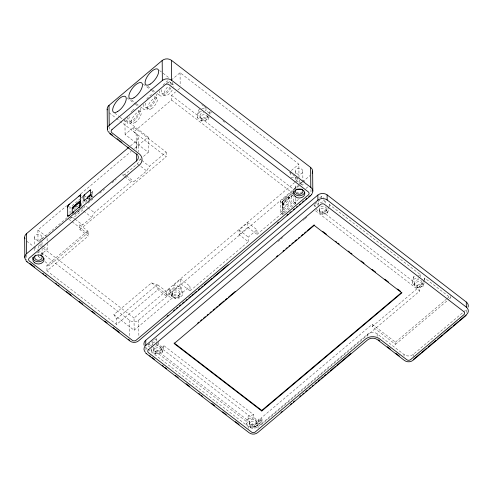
<?xml version="1.0" encoding="UTF-8"?>
<svg xmlns="http://www.w3.org/2000/svg" width="493" height="493" viewBox="0 0 493 493"><rect width="100%" height="100%" fill="white"/><g stroke="black" fill="none" stroke-linecap="round" stroke-linejoin="round"><path stroke-width="0.37" stroke-dasharray="2.46 1.85" d="M91.606 193.546C90.989 201.52 92.992 194.316 91.223 192.276M209.081 117.205L208.422 119.386L201.458 121.038L197.323 117.852L197.299 115.189L199.024 109.508L201.101 109.015M197.323 117.852L199.049 112.17L199.024 109.508M209.279 113.815L210.123 111.042L211.953 112.447M209.969 114.296L210.123 111.042M151.517 346.844L152.848 342.481L156.823 341.538M253.63 414.724L248.33 415.981L246.605 421.663L246.623 424.325L250.764 427.505L257.722 425.853L259.041 421.533L253.655 417.386L253.63 414.724L163.534 345.371L163.559 348.033L162.24 352.359L155.283 354.011L151.141 350.825L151.986 348.052M162.24 352.359L162.215 349.697L163.534 345.371M246.623 424.325L248.355 418.643L248.33 415.981M317.535 205.162L318.195 202.999L325.152 201.347L325.17 203.344M257.722 425.853L257.703 423.191L259.016 418.871L262.005 421.17L254.351 427.628L250.74 424.843L250.764 427.505M316.888 208.656L316.9 209.987L322.286 214.135L327.586 212.877L327.562 210.215L329.293 204.533L420.64 274.847L420.658 276.844M327.586 212.877L328.695 209.242M424.177 282.742L423.074 286.371L417.774 287.629L412.388 283.481L412.364 280.819L413.676 276.499L415.753 276.006M412.388 283.481L413.701 279.161L413.676 276.499M423.074 286.371L423.049 283.709L423.931 280.807M424.153 280.079L424.775 278.034L450.571 297.883L449.394 298.875M302.437 182.921C299.824 182.977 296.687 181.751 295.387 179.409L295.855 178.879L298.111 179.113M116.625 324.48L116.582 318.934L113.858 314.633L151.53 282.853L156.848 284.966L157.889 284.979L157.933 289.637L116.625 324.48L46.977 270.867L88.278 236.024L79.897 229.565L79.854 224.907L82.596 224.937L91.673 217.284L94.379 212.656L131.212 181.584L133.954 181.615L146.661 170.898L149.367 166.27L166.159 152.103L133.769 127.169L125.08 134.497L148.276 152.355L141.904 157.723M124.31 176.278L122.011 174.504L124.754 174.54L137.467 163.818L140.166 159.19L141.325 158.216M167.749 83.083L170.677 80.612M171.268 80.119L180.062 72.699L298.875 164.151L298.992 177.462M79.897 229.565L166.203 156.762L133.806 131.828L171.546 99.993L171.502 95.334L175.557 91.914M177.874 89.96L180.191 88.007M130.442 145.977L136.314 141.023A6.557 5.287 -0.5 0 0 136.123 133.548L120.569 121.58M66.999 217.783L38.016 242.236L37.906 230.034L66.641 205.797M80.71 193.928L131.138 151.388M134.657 148.424L148.14 137.048L125.555 119.663M70.061 213.395L70.006 207.479L80.723 198.439M81.283 197.964L82.978 196.541L80.612 194.717M91.113 193.028L92.733 191.66L90.958 190.298M75.595 207.183L76.729 206.228M78.436 205.624L75.602 208.015A0.937 0.388 -52.4 0 0 74.961 209.118M90.299 197.071L88.222 198.821L89.572 199.862L89.566 198.753L92.16 196.559L91.254 195.869M89.911 198.697L87.31 200.897M88.105 203.11L92.783 199.166M99.796 193.244L104.473 189.3M112.071 182.891L116.169 179.44M79.059 210.967L75.651 213.839A2.342 0.968 -52.4 0 1 75.232 214.147M70.105 218.572L71.793 217.142M74.616 214.763L83.07 207.633M70.554 217.826L73.402 217.863L82.479 210.203L85.184 205.575L87.483 207.343M40.272 257.993L38.522 256.643L47.211 249.316L47.149 242.451M46.977 270.867L46.927 265.32L87.193 231.353L88.241 231.365L88.278 236.024M46.927 265.32L49.614 265.179L87.286 233.399L87.193 231.353M291.345 170.504L298.875 164.151M116.582 318.934L156.848 284.966M113.858 314.633L134.145 330.248L134.034 318.047L294.678 182.533M295.264 182.034L298.203 179.557M171.786 296.774L169.765 291.172L173.733 287.826L173.709 285.164L180.746 286.532L182.829 292.306L182.854 294.968L179.033 298.185L171.786 296.774L171.761 294.111L169.74 288.51L166.277 291.431L166.32 296.09L157.933 289.637M173.709 285.164L180.802 279.18L189.996 286.254L190.039 290.913L180.845 283.839L180.802 279.18M190.039 290.913L248.33 241.743L239.136 234.662L239.093 230.003L247.782 222.676L256.982 229.75L257.019 234.409L247.825 227.335L247.782 222.676M166.32 296.09L180.845 283.839M239.136 234.662L247.825 227.335M38.226 250.05L129.456 320.271A6.557 5.287 -0.5 0 0 138.73 320.086L302.006 182.348M302.597 181.849L310.233 175.409M295.738 198.291L295.782 203.467L282.816 214.406L280.449 212.582L280.351 201.489L293.317 190.551L293.335 192.467M282.816 214.406L282.717 203.313L292.867 194.753M292.934 194.926L283.604 203.208L283.142 204.404L283.185 204.096L283.253 211.744L282.243 209.802L282.378 201.637L291.332 193.946L292.731 193.737M134.145 330.248L171.817 298.468L175.471 298.511L179.014 295.523L171.761 294.111M182.829 292.306L189.996 286.254M248.33 241.743L248.293 237.084L256.982 229.75M300.095 193.379L301.833 191.913M305.888 188.492L308.205 186.539M280.449 212.582L293.415 201.643L293.372 196.467M257.019 234.409L298.974 199.018M319.76 197.841L321.522 196.35L323.346 197.755M148.097 344.884L155.159 338.925L158.142 341.224M315.07 204.028L317.424 202.044M318.01 201.551L319.778 200.059M277.91 241.595L280.258 239.61M280.85 239.117L283.198 237.133M303.189 220.272L304.366 219.28M304.951 218.781L307.305 216.797M156.213 344.256L261.031 424.935L260.97 418.169L372.24 324.308L395.435 342.16L395.454 344.379L372.258 326.526L372.24 324.308M254.351 427.628L254.333 425.41L261.986 418.951L260.97 418.169M372.258 326.526L419.722 286.488L417.75 284.966L417.774 287.629M147.777 349.136L248.737 426.852A6.557 5.287 -0.5 0 0 258.012 426.667L367.852 334.007A6.557 5.287 -0.5 0 1 377.127 333.823L404.038 354.541A6.557 5.287 -0.5 0 0 413.313 354.356L462.976 312.457M261.031 424.935L419.765 291.036L419.722 286.488M395.435 342.16L446.442 299.128M447.034 298.635L450.547 295.664M395.454 344.379L448.809 299.368M463.562 311.964L466.483 309.499L466.526 314.602M201.797 108.848L205.988 107.856L206.006 110.518L210.147 113.704M199.049 112.17L201.822 111.51M205.279 110.691L206.006 110.518M201.458 121.038L201.434 118.375L208.397 116.724L208.422 119.386M322.286 214.135L322.268 211.472L327.562 210.215M418.526 275.347L420.64 274.847M413.701 279.161L419.937 277.682M156.842 344.2L158.167 343.886L163.559 348.033M417.75 284.966L423.049 283.709M155.283 354.011L155.258 351.349L162.215 349.697M248.355 418.643L253.655 417.386M250.74 424.843L257.703 423.191M290.969 177.369L296.071 177.431M300.896 184.456L305.272 184.511M86.928 200.99L86.22 200.799M173.733 287.826L180.771 289.194L182.854 294.968M303.016 180.561L304.742 181.886M159.522 70.499L162.48 72.779M163.072 73.235L169.58 78.245M201.785 104.627L203.584 106.007M204.188 106.47L205.988 107.856M222.916 120.89L224.746 122.295M234.489 129.801L235.709 130.737M289.323 172.002L298.456 179.039M325.152 201.347L321.541 198.568L321.522 196.35M170.27 82.319L172.975 84.402M171.502 95.334L197.299 115.189M201.434 118.375L294.031 189.651M297.082 191.993L299.516 193.872M313.893 205.026L316.876 207.325M322.268 211.472L412.364 280.819M171.546 99.993L292.854 193.367M315.557 210.819L419.765 291.036M161.883 93.584L164.588 95.667M147.777 86.275L151.924 89.461M152.516 89.917L154.882 91.741M157.249 93.559L160.207 95.839M143.309 84.174L151 90.096M151.597 90.552L153.964 92.376M288.43 196.849A4.683 1.935 -52.4 0 1 285.348 203.473A4.683 1.935 -52.4 0 1 282.822 201.267A4.683 1.935 -52.4 0 1 288.43 196.849L289.779 197.89A4.683 1.935 -52.4 0 1 286.698 204.509A4.683 1.935 -52.4 0 1 284.171 202.303A4.683 1.935 -52.4 0 1 289.779 197.89M293.415 201.643L295.782 203.467M156.762 98.076L154.056 95.993A7.025 2.903 -52.4 0 1 149.903 105.785A7.025 2.903 -52.4 0 1 145.638 103.099M280.351 201.489L282.717 203.313M282.637 204.207L283.986 205.248M145.669 107.258L148.375 109.341M131.569 99.95L135.711 103.136M136.302 103.592L139.852 106.322M140.443 106.778L143.993 109.514M127.102 97.848L134.792 103.77M135.384 104.226L137.75 106.05M140.554 111.751L137.849 109.668A7.025 2.903 -52.4 0 1 136.475 116.354A7.025 2.903 -52.4 0 1 129.955 121.118A7.025 2.903 -52.4 0 1 130.189 115.263M129.462 120.933L132.167 123.016M114.764 113.168L119.503 116.81M120.095 117.266L123.644 119.996M124.236 120.452L127.786 123.188M109.206 112.829L115.787 117.895M116.385 118.357L119.972 121.118M239.093 230.003L248.293 237.084M140.166 159.19L141.318 160.077M141.892 160.515L149.367 166.27M137.467 163.818L146.661 170.898M124.754 174.54L125.906 175.422M126.479 175.865L133.954 181.615M124.889 176.716L131.212 181.584M91.008 195.844L92.191 196.75M90.817 196.633L91.716 197.323M88.66 198.057L89.566 198.753M85.061 196.22L86.244 197.132M84.519 201.31L85.702 202.222M88.056 207.787L94.379 212.656M83.631 211.084L91.673 217.284M67.64 205.655L70.006 207.479M73.402 217.863L74.554 218.744M75.127 219.188L82.596 224.937M79.854 224.907L88.241 231.365M157.889 284.979L175.471 298.511M68.792 219.163L87.286 233.399M151.53 282.853L171.817 298.468M37.906 230.034L47.106 237.115L47.143 241.687M40.315 244.004L42.614 245.773M43.187 246.217L47.211 249.316M40.851 246.321L38.417 244.442L38.454 249.02M43.292 248.195L134.034 318.047M26.665 241.151L33.358 246.303M33.968 246.771L37.616 249.581M44.943 261.586L49.614 265.179M148.701 344.096L152.343 346.899M152.953 347.368L254.333 425.41M148.11 345.846L151.117 348.163M155.258 351.349L246.605 421.663M145.373 347.226A6.557 5.287 -0.5 0 0 145.953 347.731L147.167 348.668M450.553 296.404L450.571 297.883M424.775 278.034L424.8 280.696M422.131 282.692L422.15 284.689M414.638 282.84L414.656 284.837M413.313 354.356L413.331 356.538M404.038 354.541L404.05 355.995M377.127 333.823L377.163 338.198M367.852 334.007L367.87 336.195M329.293 204.533L329.318 207.196M326.649 209.192L326.668 211.189M319.156 209.34L319.174 211.343M318.195 202.999L318.219 205.661M314.891 204.324L314.916 207.319M310.947 189.509L310.984 194.113M302.807 171.231L302.899 181.652M299.399 180.031L299.436 184.444M295.313 171.379L295.332 173.567M295.369 177.215L295.387 179.409M295.449 186.687L295.467 188.683M290.192 172.217L290.223 175.89M261.986 418.951L262.005 421.17M259.016 418.871L259.041 421.533M258.012 426.667L258.024 428.127M256.785 422.107L256.804 424.103M249.298 422.396L249.31 424.393M248.737 426.852L248.749 428.312M207.498 117.698L207.479 115.701A3.747 3.02 -0.5 0 1 203.812 118.795A3.747 3.02 -0.5 0 1 199.985 115.849A3.747 3.02 -0.5 0 1 203.652 112.755M199.985 115.849L200.004 117.845M180.062 72.699L180.173 85.708M180.746 286.532L180.771 289.194M180.025 292.91L180.044 294.906M179.014 295.523L179.033 298.185M172.532 293.058L172.55 295.054M169.74 288.51L169.765 291.172M166.159 152.103L166.203 156.762M161.291 348.483L161.303 350.48M158.148 341.889L158.167 343.886M156.158 338.229L156.207 343.498M153.822 349.019L153.841 351.016M152.848 342.481L152.867 345.143M151.123 348.828L151.141 350.825M148.14 137.048L148.276 152.355M145.953 347.731L145.983 351.38M138.139 137.245L138.268 151.838M138.73 320.086L138.872 336.214M136.314 141.023L136.395 150.236M136.123 133.548L136.265 150.439M133.769 127.169L133.806 131.828M129.456 320.271L129.597 336.399M124.945 119.189L125.08 134.497M109.329 126.652L109.366 131.261M92.733 191.66L92.776 196.516M86.275 200.238L86.287 201.569M82.978 196.541L83.052 205.415M81.789 205.963L81.764 203.375A2.342 0.968 -52.4 0 0 81.283 202.796M41.979 237.213L41.991 238.754M42.016 241.823L42.065 247.196M42.071 247.967L42.139 255.645M38.46 249.778L38.497 253.593M38.503 254.357L38.522 256.643M34.485 237.367L34.553 245.046M34.578 248.115L34.609 251.954M26.788 254.973L26.838 260.353M295.991 188.19A3.747 3.02 -0.5 0 1 296.49 184.53M299.115 183.593A3.747 3.02 -0.5 0 1 302.794 185.756M36.833 252.909A5.62 4.529 -0.5 0 1 43.803 255.978M293.779 190.206A5.62 4.529 -0.5 0 1 299.115 186.742M140.215 108.244A9.835 4.061 -52.4 0 1 132.814 121.826A9.835 4.061 -52.4 0 1 127.736 117.365M131.002 112.121A9.835 4.061 -52.4 0 1 131.847 111.165M132.278 110.709A9.835 4.061 -52.4 0 1 135.365 108.189M155.739 93.738A9.835 4.061 -52.4 0 1 149.915 107.449A9.835 4.061 -52.4 0 1 143.944 103.69M146.809 98.945A9.835 4.061 -52.4 0 1 151.579 94.514M172.883 82.208A9.835 4.061 -52.4 0 1 171.995 85.887M170.929 88.007A9.835 4.061 -52.4 0 1 162.209 96.018A9.835 4.061 -52.4 0 1 159.886 90.694M163.017 85.271A9.835 4.061 -52.4 0 1 169.438 80.039M166.042 83.792A7.025 2.903 -52.4 0 1 170.781 85.067M170.079 86.978A7.025 2.903 -52.4 0 1 163.491 93.664A7.025 2.903 -52.4 0 1 161.846 89.424M171.182 84.383A7.025 2.903 -52.4 0 1 173.487 87.15M172.248 90.077A7.025 2.903 -52.4 0 1 164.305 95.414A7.025 2.903 -52.4 0 1 168.748 85.874M80.612 209.605A2.342 0.968 -52.4 0 1 80.193 210.012M74.036 209.531A2.342 0.968 -52.4 0 1 74.314 208.81M295.769 201.853A3.278 1.356 -52.4 0 1 293.902 205.057M282.729 204.922A3.272 1.35 -52.4 0 1 284.597 201.729M284.695 212.816A3.272 1.35 -52.4 0 1 282.803 212.797M282.544 201.545L282.618 208.866L291.209 201.619L291.166 194.291L282.575 201.489M35.638 239.481A3.747 3.02 -0.5 0 0 41.868 238.002A3.747 3.02 -0.5 0 0 37.185 234.391A3.747 3.02 -0.5 0 0 35.638 239.481M201.156 119.959A3.747 3.02 -0.5 0 0 207.393 118.48A3.747 3.02 -0.5 0 0 202.703 114.875A3.747 3.02 -0.5 0 0 201.156 119.959M173.702 297.168A3.747 3.02 -0.5 0 0 179.933 295.689A3.747 3.02 -0.5 0 0 175.249 292.084A3.747 3.02 -0.5 0 0 173.702 297.168M173.684 295.171A3.747 3.02 -0.5 0 0 179.92 293.692A3.747 3.02 -0.5 0 0 175.231 290.087A3.747 3.02 -0.5 0 0 173.684 295.171M296.466 173.493A3.747 3.02 -0.5 0 0 302.702 172.014A3.747 3.02 -0.5 0 0 298.019 168.409A3.747 3.02 -0.5 0 0 296.466 173.493M135.137 122.461A7.025 2.903 -52.4 0 0 141.047 112.342A7.025 2.903 -52.4 0 0 132.894 117.34A7.025 2.903 -52.4 0 0 135.137 122.461M151.345 108.787A7.025 2.903 -52.4 0 0 157.261 98.668A7.025 2.903 -52.4 0 0 149.108 103.666A7.025 2.903 -52.4 0 0 151.345 108.787M320.308 211.454A3.747 3.02 -0.5 0 0 326.539 209.975A3.747 3.02 -0.5 0 0 321.855 206.37A3.747 3.02 -0.5 0 0 320.308 211.454M155.141 351.071A3.747 3.02 -0.5 0 0 161.242 349.272A3.747 3.02 -0.5 0 0 156.281 345.913A3.747 3.02 -0.5 0 0 155.141 351.071M250.506 424.485A3.747 3.02 -0.5 0 0 256.699 422.889A3.747 3.02 -0.5 0 0 251.911 419.37A3.747 3.02 -0.5 0 0 250.506 424.485M415.79 284.954A3.747 3.02 -0.5 0 0 422.026 283.475A3.747 3.02 -0.5 0 0 417.343 279.87A3.747 3.02 -0.5 0 0 415.79 284.954M415.809 286.951A3.747 3.02 -0.5 0 0 422.045 285.472A3.747 3.02 -0.5 0 0 417.355 281.867A3.747 3.02 -0.5 0 0 415.809 286.951M320.327 213.451A3.747 3.02 -0.5 0 0 326.557 211.972A3.747 3.02 -0.5 0 0 321.874 208.366A3.747 3.02 -0.5 0 0 320.327 213.451M250.524 426.482A3.747 3.02 -0.5 0 0 256.717 424.886A3.747 3.02 -0.5 0 0 251.929 421.367A3.747 3.02 -0.5 0 0 250.524 426.482M155.159 353.068A3.747 3.02 -0.5 0 0 161.26 351.269A3.747 3.02 -0.5 0 0 156.299 347.91A3.747 3.02 -0.5 0 0 155.159 353.068"/><path stroke-width="0.74" d="M72.194 207.553L80.723 200.312M311.323 195.062L311.761 194.507M107.264 109.822A6.557 5.287 -0.5 0 1 109.015 105.36L162.185 60.503A6.557 5.287 -0.5 0 1 171.453 60.319L310.621 167.441A6.557 5.287 -0.5 0 1 312.192 173.172M107.622 130.46A6.557 5.287 -0.5 0 1 109.187 125.327L162.357 80.47A6.557 5.287 -0.5 0 1 171.632 80.285L310.8 187.408A6.557 5.287 -0.5 0 1 312.371 193.139M24.909 238.815A6.557 5.287 -0.5 0 1 26.474 233.682L128.679 147.462M80.797 204.194L79.441 203.153A0.937 0.388 -52.4 0 0 78.788 203.147L74.252 206.974A0.937 0.388 -52.4 0 0 73.605 208.077L72.631 208.896A2.342 0.968 -52.4 0 1 74.24 206.142L78.781 202.315A2.342 0.968 -52.4 0 1 80.414 202.333L80.439 205.569M90.447 194.525L87.36 197.132L87.353 198.654M78.467 207.701L78.818 207.405A3.272 1.35 -52.4 0 0 80.692 204.201M25.772 260.045A6.557 5.287 -0.5 0 1 26.647 253.649L136.487 160.989A6.557 5.287 -0.5 0 0 138.052 155.85M167.096 316.272L168.267 315.28M173.554 310.824L174.732 309.832M176.494 308.347L177.665 307.355M179.427 305.87L180.604 304.877M182.367 303.392L184.129 301.901M185.892 300.416L187.063 299.424M188.825 297.938L190.588 296.453M191.765 295.461L193.527 293.976M194.698 292.984L196.46 291.499M198.223 290.013L199.985 288.528M201.162 287.536L202.925 286.051M204.096 285.059L209.383 280.597M210.56 279.605L212.323 278.12M213.494 277.128L228.179 264.741M277.516 223.126L278.687 222.133M286.914 215.194L288.085 214.202M289.847 212.717L291.024 211.725M293.372 209.747L294.549 208.755M296.311 207.27L297.482 206.277M299.245 204.792L300.422 203.8M302.184 202.315L303.947 200.83M305.709 199.338L306.88 198.352M308.643 196.861L310.405 195.376M310.627 195.721L138.564 340.873C136.167 342.857 132.444 342.925 129.973 341.045L27.053 261.808M144.19 345.402A6.557 5.287 -0.5 0 1 145.755 340.262L317.843 195.086A6.557 5.287 -0.5 0 1 327.118 194.901L466.286 302.03A6.557 5.287 -0.5 0 1 468.116 307.096M145.417 352.329A6.557 5.287 -0.5 0 1 145.799 345.365L317.893 200.189A6.557 5.287 -0.5 0 1 327.161 200.004L466.335 307.133A6.557 5.287 -0.5 0 1 466.526 314.602L459.513 320.518M197.675 323.131L198.852 322.139M200.62 320.653L201.797 319.655M203.56 318.17L205.328 316.679M207.091 315.187L208.268 314.195M210.036 312.71L211.214 311.718M212.976 310.226L214.745 308.735M215.922 307.743L217.684 306.252M218.861 305.259L224.161 300.792M225.338 299.799L227.1 298.314M228.277 297.316L235.34 291.363M276.536 256.613L277.713 255.62M283.007 251.153L284.184 250.161M285.952 248.669L287.129 247.677M288.892 246.186L290.069 245.194M291.831 243.702L293.6 242.217M294.777 241.219L296.539 239.734M298.308 238.242L299.485 237.25M301.248 235.759L303.016 234.274M304.193 233.281L305.956 231.79M307.133 230.798L314.195 224.839L314.201 225.393L174.14 343.547L261.783 411.008L401.844 292.854L314.201 225.393M261.783 411.008L261.777 410.453L401.838 292.3M280.961 412.444L282.138 411.458M290.359 404.519L291.536 403.527M293.298 402.041L294.475 401.049M299.762 396.588L300.933 395.596M302.696 394.11L303.873 393.118M305.635 391.633L307.398 390.148M309.16 388.663L310.331 387.671M312.094 386.185L313.271 385.193M315.033 383.708L316.796 382.217M317.967 381.231L319.729 379.739M320.906 378.753L323.254 376.769M324.431 375.777L326.193 374.292M327.364 373.3L329.127 371.814M330.304 370.822L335.591 366.361M336.768 365.375L350.862 353.481M413.356 359.459L420.369 353.543M421.54 352.557L426.796 348.12M427.961 347.134L436.145 340.232M437.309 339.246L442.572 334.809M443.737 333.823L451.921 326.927M453.085 325.941L458.348 321.504M466.162 315.44L413.017 360.278C410.626 362.263 406.898 362.324 404.426 360.451L377.515 339.732C374.649 337.606 370.311 337.68 367.556 339.93L257.716 432.589C255.325 434.573 251.596 434.641 249.125 432.762L146.205 353.524M322.718 231.396L326.366 234.212M335.499 241.237L336.713 242.174M337.933 243.111L339.147 244.047M348.28 251.073L349.494 252.009M350.714 252.946L351.928 253.883M361.061 260.914L364.105 263.256M372.012 269.344L375.666 272.154M384.793 279.18L388.447 281.996M397.574 289.021L400.618 291.363M109.378 132.796L112.373 135.1M117.155 138.779L118.351 139.704M119.546 140.622L121.944 142.465M127.921 147.068L129.117 147.986M378.365 339.843L379.561 340.768M387.338 346.752L390.327 349.05M395.713 353.198L399.299 355.958M109.748 133.621L136.666 154.34M78.781 202.315L80.131 203.356A2.342 0.968 -52.4 0 1 80.556 203.048M74.24 206.142L75.146 206.838M174.14 342.992L261.777 410.453M29.882 263.459L34.75 267.206M42.657 273.295L43.871 274.231M45.091 275.162L46.305 276.098M55.426 283.124L56.646 284.06M57.86 284.997L59.08 285.934M66.376 291.548L71.238 295.295M79.151 301.383L82.799 304.193M91.92 311.212L94.964 313.554M104.695 321.048L107.129 322.915M113.205 327.599L114.425 328.535M115.639 329.472L119.288 332.282M128.414 339.301L129.628 340.238M149.644 355.644L150.858 356.581M152.078 357.517L154.512 359.391M162.419 365.479L163.633 366.416M164.847 367.347L166.671 368.752M175.188 375.309L178.232 377.65M186.138 383.733L189.787 386.543M198.907 393.568L200.127 394.505M201.341 395.441L202.561 396.378M211.682 403.397L214.72 405.739M222.626 411.828L226.281 414.631M235.401 421.657L239.05 424.467M26.024 260.772L26.665 261.469M145.645 353.031L146.366 353.66M26.493 261.315L27.214 261.943M466.286 302.03L466.335 307.133M327.118 194.901L327.161 200.004M317.843 195.086L317.893 200.189M312.642 171.139L312.815 191.105M310.621 167.441L310.8 187.408M171.453 60.319L171.632 80.285M162.185 60.503L162.357 80.47M145.755 340.262L145.799 345.365M136.432 154.075L136.487 160.989M109.015 105.36L109.187 125.327M107.191 109.132L107.363 129.098M90.404 194.415L90.404 194.581A1.639 0.678 -52.4 0 1 89.473 196.183M79.441 203.153L79.478 207.035A0.937 0.388 -52.4 0 1 79.428 207.288M72.194 207.565L72.243 213.044M26.474 233.682L26.647 253.649M24.65 237.453L24.823 257.42M108.799 132.29A6.557 5.287 -0.5 0 1 107.918 131.113M136.875 154.019A6.557 5.287 -0.5 0 1 137.763 155.203M312.007 193.767A6.557 5.287 -0.5 0 1 311.545 194.353M40.999 255.072A3.747 3.02 -0.5 0 1 41.11 259.336A3.747 3.02 -0.5 0 1 35.81 259.447A3.747 3.02 -0.5 0 1 35.699 255.177M304.692 192.338A5.62 4.529 -0.5 0 1 298.616 195.776A5.62 4.529 -0.5 0 1 293.618 191.383M301.827 189.084A3.747 3.02 -0.5 0 1 301.938 193.355A3.747 3.02 -0.5 0 1 296.644 193.459A3.747 3.02 -0.5 0 1 296.533 189.189M301.137 189.189A3.747 3.02 -0.5 0 1 297.39 189.263M43.865 258.32A5.62 4.529 -0.5 0 1 37.788 261.765A5.62 4.529 -0.5 0 1 32.785 257.371M73.691 212.126A0.937 0.388 -52.4 0 1 73.642 211.959L72.668 212.779A2.342 0.968 -52.4 0 0 72.724 213.093M83.89 196.115A1.639 0.678 -52.4 0 1 84.821 194.513M84.87 200.059A1.639 0.678 -52.4 0 1 83.921 200.047M89.424 190.631A1.639 0.678 -52.4 0 1 90.373 190.643M67.658 207.27A3.278 1.356 -52.4 0 1 69.525 204.065M69.618 215.164A3.278 1.356 -52.4 0 1 67.726 215.133M78.726 196.306A3.272 1.35 -52.4 0 1 80.624 196.325M111.997 129.554L111.683 129.856A2.804 2.262 -0.5 0 0 111.751 132.605L139.821 154.34A10.316 8.313 -0.5 0 1 140.086 164.459L29.142 258.178A2.804 2.262 -0.5 0 0 29.21 260.926L132.531 340.453A2.804 2.262 -0.5 0 0 135.939 340.386L308.538 194.784A2.804 2.262 -0.5 0 0 308.464 192.036L168.766 84.506A2.804 2.262 -0.5 0 0 165.358 84.574L111.997 129.554M148.609 349.592L148.294 349.894A2.804 2.262 -0.5 0 0 148.368 352.643L251.683 432.17A2.804 2.262 -0.5 0 0 255.091 432.102L366.2 338.506A10.316 8.313 -0.5 0 1 378.753 338.253L406.984 359.859A2.804 2.262 -0.5 0 0 410.392 359.791L464.073 314.509A2.804 2.262 -0.5 0 0 463.999 311.761L324.302 204.225A2.804 2.262 -0.5 0 0 320.894 204.299L148.609 349.592M80.612 194.717L67.64 205.655L67.738 216.747L80.704 205.809L80.612 194.717M90.367 189.842L83.878 195.308L83.927 200.854L90.41 195.388L90.367 189.842M34.535 262.757A5.62 4.529 -0.5 0 0 43.883 260.538A5.62 4.529 -0.5 0 0 36.858 255.127A5.62 4.529 -0.5 0 0 34.535 262.757M295.362 196.775A5.62 4.529 -0.5 0 0 304.717 194.556A5.62 4.529 -0.5 0 0 297.686 189.146A5.62 4.529 -0.5 0 0 295.362 196.775M117.741 111.48A9.835 4.061 -52.4 0 0 126.017 97.318A9.835 4.061 -52.4 0 0 114.604 104.313A9.835 4.061 -52.4 0 0 117.741 111.48M150.162 84.13A9.835 4.061 -52.4 0 0 158.438 69.963A9.835 4.061 -52.4 0 0 147.025 76.963A9.835 4.061 -52.4 0 0 150.162 84.13M133.954 97.805A9.835 4.061 -52.4 0 0 142.231 83.637A9.835 4.061 -52.4 0 0 130.811 90.638A9.835 4.061 -52.4 0 0 133.954 97.805"/></g></svg>
